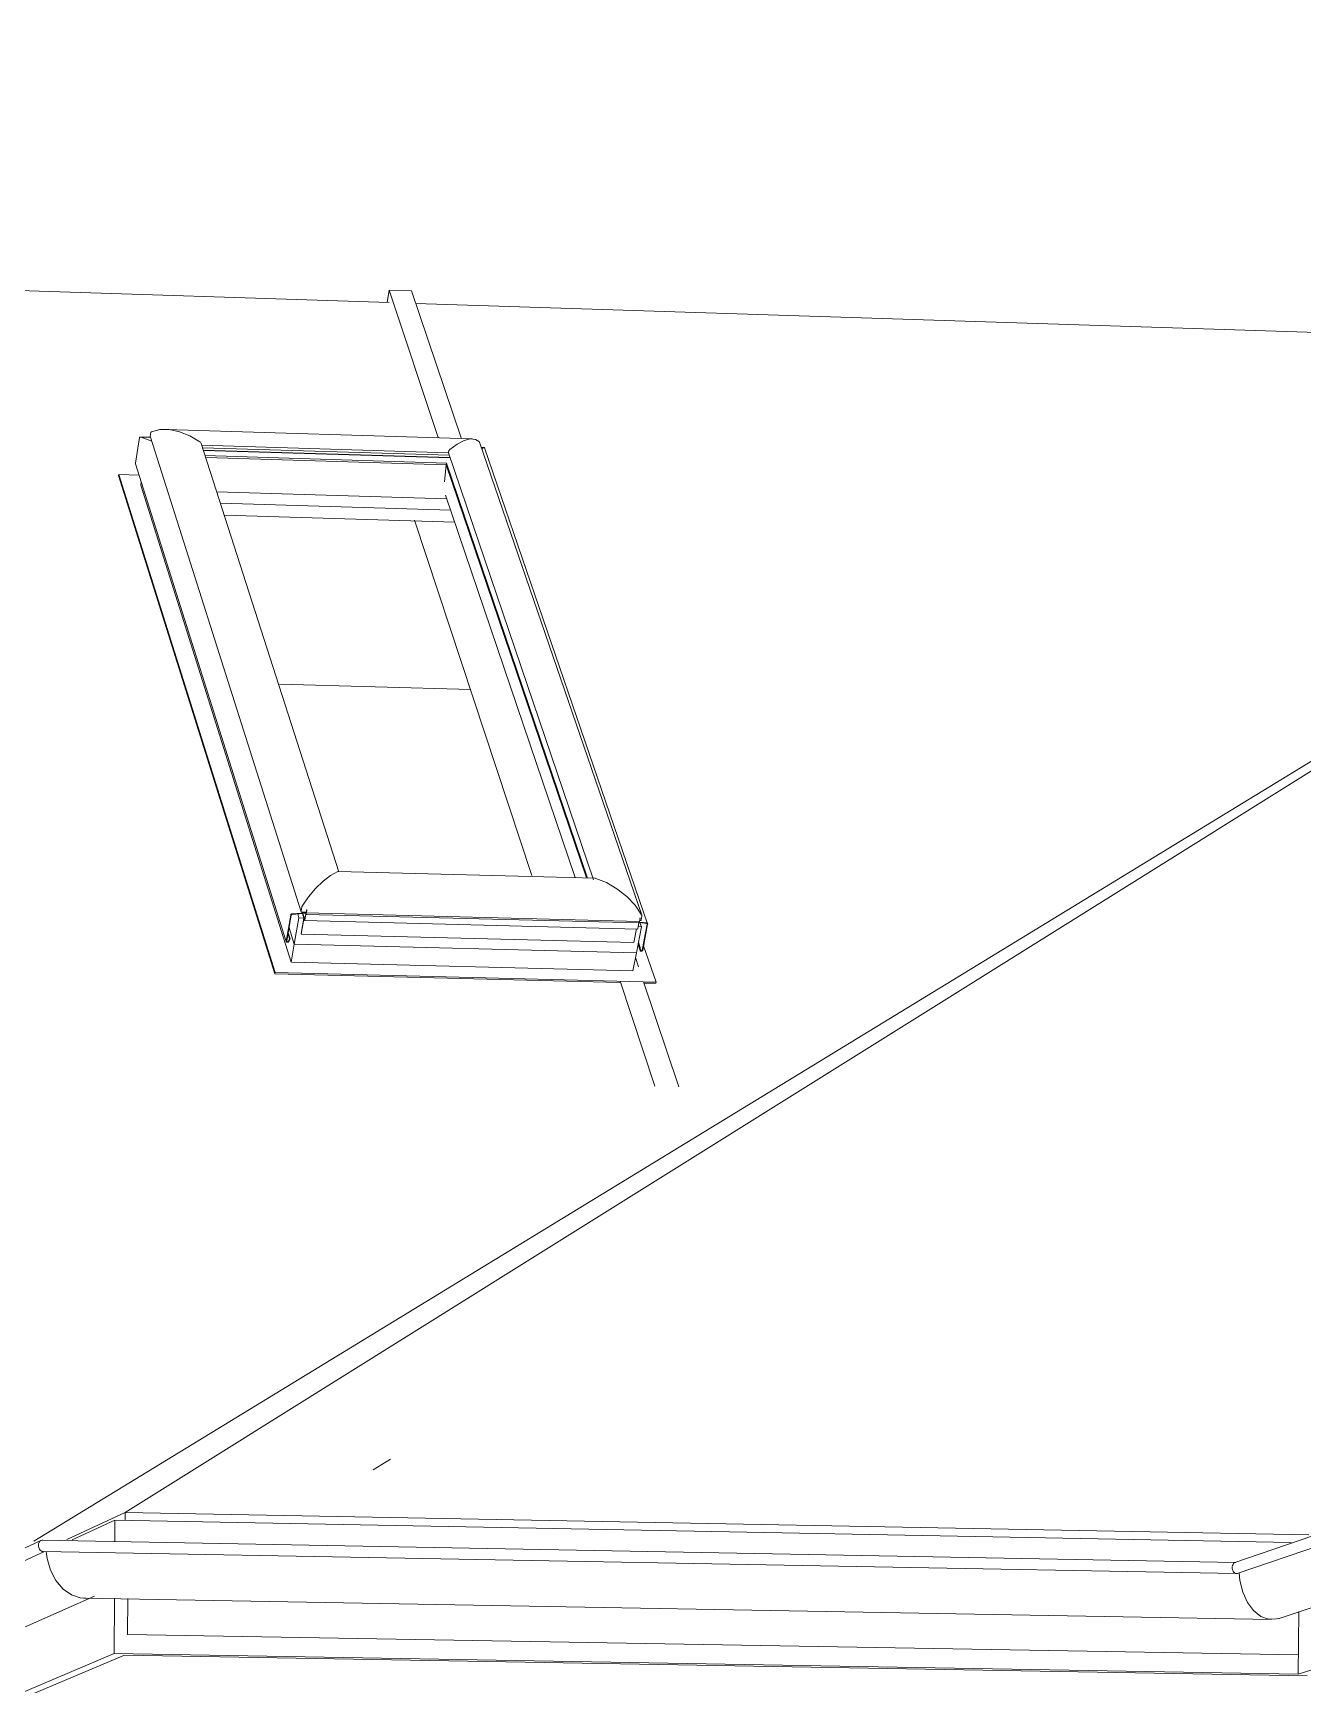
# Model space of a CAD drawing. Header units: inches. Extents: x 205 to 211, y -138 to -29.
# Drawn here: x 208.7882 to 208.8806, y -72.8294 to -72.7092 of the extents above; entities that cross this region are included whole.
import ezdxf

# ---------------------------------------------------------------- set-up
doc = ezdxf.new("R2010")
doc.units = ezdxf.units.IN
doc.header["$MEASUREMENT"] = 0
for name, color, linetype, lineweight in [('A-GLAZ', 151, 'Continuous', 13), ('A-ROOF', 132, 'Continuous', 13), ('A-ROOF-OTLN', 132, 'Continuous', 9), ('S-BEAM', 12, 'Continuous', 9)]:
    doc.layers.add(name, color=color, linetype=linetype, lineweight=lineweight)

msp = doc.modelspace()

# ---------------------------------------------------------------- linework, layer by layer
at = {"layer": 'A-GLAZ', "lineweight": 9}
for p, q in [((208.79593, -72.73863), (208.79563, -72.7405)), ((208.796, -72.73859), (208.79672, -72.73861)), ((208.79681, -72.7389), (208.79604, -72.73859)), ((208.82079, -72.73935), (208.821, -72.73936)), ((208.82082, -72.73944), (208.82097, -72.73936)), ((208.82102, -72.73937), (208.83289, -72.774)), ((208.8066, -72.7753), (208.79563, -72.74054)), ((208.80693, -72.77337), (208.80659, -72.77526)), ((208.80663, -72.77526), (208.80696, -72.77337)), ((208.80807, -72.77321), (208.80702, -72.77329)), ((208.80702, -72.77332), (208.80806, -72.77324)), ((208.80673, -72.77472), (208.80684, -72.77509)), ((208.80674, -72.77466), (208.80687, -72.77509)), ((208.83283, -72.77395), (208.83229, -72.77388)), ((208.83229, -72.77391), (208.83282, -72.77398)), ((208.83286, -72.77403), (208.83249, -72.77592)), ((208.83253, -72.77592), (208.83289, -72.77403)), ((208.80684, -72.77509), (208.80675, -72.77528)), ((208.80678, -72.77529), (208.80687, -72.77509)), ((208.80687, -72.77509), (208.80684, -72.77509)), ((208.83234, -72.77595), (208.83219, -72.77551)), ((208.83231, -72.77574), (208.83221, -72.77542)), ((208.83235, -72.77573), (208.83222, -72.77535)), ((208.83235, -72.77573), (208.83231, -72.77574)), ((208.83231, -72.77574), (208.83234, -72.77594)), ((208.83237, -72.77593), (208.83235, -72.77573))]:
    msp.add_line(p, q, dxfattribs=at)
at = {"layer": 'A-GLAZ'}
for p, q in [((208.79675, -72.73826), (208.7967, -72.73855)), ((208.80767, -72.77314), (208.79671, -72.73859)), ((208.79783, -72.73804), (208.82012, -72.73873)), ((208.80041, -72.73907), (208.81041, -72.77023)), ((208.80045, -72.73919), (208.8184, -72.73974)), ((208.81847, -72.73992), (208.80051, -72.73937)), ((208.81852, -72.74009), (208.80056, -72.73954)), ((208.81853, -72.74011), (208.80057, -72.73956)), ((208.81826, -72.74048), (208.80069, -72.73994)), ((208.82896, -72.77082), (208.81839, -72.73973)), ((208.82065, -72.73894), (208.82066, -72.73895)), ((208.82066, -72.73896), (208.83246, -72.77339)), ((208.81824, -72.74062), (208.80074, -72.74009)), ((208.81824, -72.74062), (208.81812, -72.74186)), ((208.81826, -72.74048), (208.81824, -72.74062)), ((208.82844, -72.77067), (208.81824, -72.74062)), ((208.82851, -72.77068), (208.81826, -72.74048)), ((208.79441, -72.74131), (208.7944, -72.7414)), ((208.7944, -72.7414), (208.80577, -72.77765)), ((208.80579, -72.77756), (208.79441, -72.74131)), ((208.79441, -72.74131), (208.7959, -72.74136)), ((208.79605, -72.74186), (208.79601, -72.7421)), ((208.79601, -72.7421), (208.80695, -72.7768)), ((208.81828, -72.74308), (208.80153, -72.74257)), ((208.81856, -72.7439), (208.8018, -72.7434)), ((208.82761, -72.77064), (208.81819, -72.74282)), ((208.81886, -72.74479), (208.80208, -72.74428)), ((208.81038, -72.77021), (208.82906, -72.77069)), ((208.80752, -72.77358), (208.80718, -72.7755)), ((208.80752, -72.77358), (208.80743, -72.77329)), ((208.80791, -72.77359), (208.80752, -72.77358)), ((208.80772, -72.77281), (208.80767, -72.7731)), ((208.80787, -72.77359), (208.80767, -72.77471)), ((208.80808, -72.77316), (208.80769, -72.77315)), ((208.80777, -72.77326), (208.80787, -72.77359)), ((208.80793, -72.77366), (208.80782, -72.7733)), ((208.80801, -72.77328), (208.80795, -72.77364)), ((208.80795, -72.77372), (208.80803, -72.77331)), ((208.80803, -72.77331), (208.80804, -72.77331)), ((208.80804, -72.77322), (208.83227, -72.77384)), ((208.80805, -72.7733), (208.8081, -72.77303)), ((208.80808, -72.77306), (208.80805, -72.77323)), ((208.83228, -72.77394), (208.80805, -72.77332)), ((208.80807, -72.77298), (208.80806, -72.77302)), ((208.80806, -72.77306), (208.80808, -72.77306)), ((208.8081, -72.77299), (208.80807, -72.77298)), ((208.83234, -72.77365), (208.83228, -72.77392)), ((208.8323, -72.7736), (208.83233, -72.77361)), ((208.83241, -72.77374), (208.83247, -72.77345)), ((208.8068, -72.77429), (208.80718, -72.7755)), ((208.80718, -72.7755), (208.8068, -72.77429)), ((208.80767, -72.77471), (208.80769, -72.77476)), ((208.80769, -72.77476), (208.80788, -72.77368)), ((208.83189, -72.77538), (208.80769, -72.77476)), ((208.8079, -72.77367), (208.80792, -72.77375)), ((208.80792, -72.77375), (208.80793, -72.77376)), ((208.83215, -72.77439), (208.80793, -72.77377)), ((208.83208, -72.77437), (208.83189, -72.77538)), ((208.83244, -72.77422), (208.83207, -72.77613)), ((208.83225, -72.77393), (208.83218, -72.77434)), ((208.83244, -72.77422), (208.8322, -72.77421)), ((208.83233, -72.77391), (208.83244, -72.77422)), ((208.80718, -72.7755), (208.80695, -72.7768)), ((208.80721, -72.7755), (208.83207, -72.77613)), ((208.83207, -72.77613), (208.80721, -72.7755)), ((208.8335, -72.77825), (208.83259, -72.7756)), ((208.80699, -72.7768), (208.83182, -72.77742)), ((208.83182, -72.77742), (208.83207, -72.77613)), ((208.80579, -72.77756), (208.80577, -72.77765)), ((208.80577, -72.77765), (208.83086, -72.77827)), ((208.8335, -72.77825), (208.80579, -72.77756)), ((208.83263, -72.77832), (208.83348, -72.77834)), ((208.83348, -72.77834), (208.8335, -72.77825))]:
    msp.add_line(p, q, dxfattribs=at)
at = {"layer": 'A-GLAZ', "lineweight": 9}
for points in [[(208.79604, -72.73859, 0), (208.79601, -72.73859, 0), (208.79599, -72.73859, 0), (208.79597, -72.73859, 0), (208.79595, -72.7386, 0), (208.79594, -72.73861, 0), (208.79593, -72.73863, 0)], [(208.82097, -72.73936, 0), (208.82099, -72.73936, 0), (208.821, -72.73935, 0), (208.82101, -72.73936, 0), (208.82102, -72.73937, 0), (208.82102, -72.73937, 0)], [(208.79563, -72.7405, 0), (208.79563, -72.74052, 0), (208.79563, -72.74055, 0)], [(208.80702, -72.77329, 0), (208.807, -72.77329, 0), (208.80698, -72.7733, 0), (208.80696, -72.77331, 0), (208.80694, -72.77333, 0), (208.80693, -72.77335, 0), (208.80693, -72.77337, 0)], [(208.80696, -72.77337, 0), (208.80697, -72.77336, 0), (208.80697, -72.77334, 0), (208.80698, -72.77333, 0), (208.80699, -72.77333, 0), (208.80701, -72.77332, 0), (208.80702, -72.77332, 0)], [(208.83282, -72.77398, 0), (208.83283, -72.77398, 0), (208.83284, -72.77399, 0), (208.83285, -72.774, 0), (208.83286, -72.77401, 0), (208.83286, -72.77402, 0), (208.83286, -72.77403, 0)], [(208.83289, -72.77403, 0), (208.8329, -72.77401, 0), (208.83289, -72.77399, 0), (208.83288, -72.77397, 0), (208.83287, -72.77396, 0), (208.83285, -72.77395, 0), (208.83283, -72.77395, 0)], [(208.80659, -72.77526, 0), (208.80659, -72.77528, 0), (208.8066, -72.7753, 0), (208.80661, -72.77532, 0), (208.80662, -72.77534, 0), (208.80664, -72.77535, 0), (208.80666, -72.77535, 0), (208.80669, -72.77535, 0), (208.80671, -72.77535, 0), (208.80673, -72.77534, 0), (208.80675, -72.77533, 0), (208.80677, -72.77531, 0), (208.80678, -72.77529, 0)], [(208.80675, -72.77528, 0), (208.80674, -72.77529, 0), (208.80673, -72.7753, 0), (208.80672, -72.77531, 0), (208.8067, -72.77532, 0), (208.80669, -72.77532, 0), (208.80667, -72.77532, 0), (208.80666, -72.77532, 0), (208.80665, -72.77531, 0), (208.80664, -72.7753, 0), (208.80663, -72.77529, 0), (208.80663, -72.77528, 0), (208.80663, -72.77526, 0)], [(208.83234, -72.77594, 0), (208.83234, -72.77596, 0), (208.83235, -72.77597, 0), (208.83237, -72.77599, 0), (208.83238, -72.776, 0), (208.83241, -72.776, 0), (208.83243, -72.776, 0), (208.83245, -72.776, 0), (208.83247, -72.77599, 0), (208.83249, -72.77597, 0), (208.83251, -72.77596, 0), (208.83252, -72.77594, 0), (208.83253, -72.77592, 0)], [(208.83249, -72.77592, 0), (208.83249, -72.77593, 0), (208.83248, -72.77594, 0), (208.83247, -72.77595, 0), (208.83246, -72.77596, 0), (208.83245, -72.77597, 0), (208.83243, -72.77597, 0), (208.83242, -72.77597, 0), (208.8324, -72.77597, 0), (208.83239, -72.77596, 0), (208.83238, -72.77595, 0), (208.83237, -72.77594, 0), (208.83237, -72.77593, 0)]]:
    msp.add_polyline3d(points, dxfattribs=at)
at = {"layer": 'A-GLAZ'}
for points in [[(208.7967, -72.73855, 0), (208.7967, -72.73858, 0), (208.79671, -72.7386, 0)], [(208.7968, -72.7382, 0), (208.79677, -72.73822, 0), (208.79676, -72.73824, 0), (208.79675, -72.73826, 0)], [(208.80031, -72.73894, 0), (208.79958, -72.73851, 0), (208.79882, -72.73821, 0), (208.79808, -72.73805, 0), (208.7974, -72.73805, 0), (208.7968, -72.7382, 0)], [(208.8185, -72.7395, 0), (208.81902, -72.73911, 0), (208.81953, -72.73885, 0), (208.81998, -72.73873, 0), (208.82036, -72.73876, 0), (208.82065, -72.73894, 0)], [(208.80041, -72.73908, 0), (208.8004, -72.73905, 0), (208.80038, -72.73901, 0), (208.80035, -72.73897, 0), (208.80031, -72.73894, 0)], [(208.81839, -72.73973, 0), (208.81839, -72.73973, 0), (208.81839, -72.7397, 0), (208.81839, -72.73967, 0), (208.8184, -72.73964, 0), (208.81842, -72.7396, 0), (208.81844, -72.73956, 0), (208.81847, -72.73953, 0), (208.8185, -72.7395, 0)], [(208.81035, -72.77021, 0), (208.80982, -72.77049, 0), (208.80928, -72.77091, 0), (208.80873, -72.77143, 0), (208.80821, -72.77205, 0), (208.80776, -72.77272, 0)], [(208.81038, -72.7702, 0), (208.81037, -72.7702, 0), (208.81035, -72.77021, 0)], [(208.82911, -72.7707, 0), (208.82907, -72.77069, 0), (208.82906, -72.77069, 0)], [(208.83245, -72.77335, 0), (208.83197, -72.77266, 0), (208.83137, -72.77202, 0), (208.83066, -72.77146, 0), (208.8299, -72.77101, 0), (208.82911, -72.7707, 0)], [(208.80767, -72.7731, 0), (208.80767, -72.77313, 0), (208.80767, -72.77314, 0), (208.80768, -72.77315, 0), (208.80769, -72.77315, 0)], [(208.80776, -72.77272, 0), (208.80774, -72.77275, 0), (208.80773, -72.77278, 0), (208.80772, -72.77281, 0)], [(208.80795, -72.77364, 0), (208.80795, -72.77365, 0), (208.80794, -72.77366, 0), (208.80794, -72.77367, 0), (208.80794, -72.77367, 0), (208.80794, -72.77366, 0), (208.80793, -72.77366, 0)], [(208.80803, -72.77323, 0), (208.80802, -72.77324, 0), (208.80802, -72.77325, 0), (208.80801, -72.77328, 0)], [(208.80805, -72.77323, 0), (208.80804, -72.77322, 0), (208.80804, -72.77322, 0)], [(208.80805, -72.77332, 0), (208.80805, -72.77332, 0), (208.80805, -72.77331, 0), (208.80805, -72.77331, 0), (208.80805, -72.7733, 0)], [(208.80806, -72.77302, 0), (208.80806, -72.77302, 0), (208.80806, -72.77303, 0), (208.80806, -72.77304, 0), (208.80806, -72.77304, 0), (208.80806, -72.77305, 0), (208.80806, -72.77305, 0), (208.80806, -72.77305, 0), (208.80806, -72.77306, 0), (208.80806, -72.77306, 0)], [(208.8081, -72.77303, 0), (208.8081, -72.77302, 0), (208.8081, -72.77302, 0), (208.8081, -72.77301, 0), (208.8081, -72.773, 0), (208.8081, -72.773, 0), (208.8081, -72.773, 0), (208.8081, -72.77299, 0), (208.8081, -72.77299, 0), (208.8081, -72.77299, 0)], [(208.83233, -72.77361, 0), (208.83233, -72.77361, 0), (208.83234, -72.77361, 0), (208.83234, -72.77362, 0), (208.83234, -72.77362, 0), (208.83234, -72.77363, 0), (208.83234, -72.77363, 0), (208.83234, -72.77364, 0), (208.83234, -72.77364, 0), (208.83234, -72.77365, 0)], [(208.83247, -72.77345, 0), (208.83247, -72.77342, 0), (208.83246, -72.77338, 0), (208.83245, -72.77335, 0)], [(208.80788, -72.77368, 0), (208.80788, -72.77367, 0), (208.80788, -72.77366, 0), (208.80789, -72.77366, 0), (208.80789, -72.77366, 0), (208.80789, -72.77366, 0), (208.8079, -72.77367, 0)], [(208.80793, -72.77377, 0), (208.80794, -72.77377, 0), (208.80794, -72.77376, 0), (208.80795, -72.77374, 0), (208.80795, -72.77372, 0)], [(208.83218, -72.77434, 0), (208.83217, -72.77436, 0), (208.83217, -72.77437, 0), (208.83216, -72.77438, 0), (208.83215, -72.77439, 0)], [(208.83228, -72.77392, 0), (208.83228, -72.77393, 0), (208.83228, -72.77393, 0), (208.83228, -72.77393, 0), (208.83228, -72.77394, 0)], [(208.83234, -72.77378, 0), (208.83237, -72.77378, 0), (208.83239, -72.77377, 0), (208.8324, -72.77376, 0), (208.83241, -72.77374, 0)]]:
    msp.add_polyline3d(points, dxfattribs=at)
at = {"layer": 'A-ROOF'}
for p, q in [((208.20753, -72.70919), (208.81408, -72.72881)), ((208.81603, -72.72887), (208.9136, -72.73202)), ((208.91242, -72.74309), (208.78823, -72.81893)), ((208.91238, -72.74335), (208.79488, -72.81685)), ((208.79063, -72.81881), (208.79488, -72.81685)), ((208.79488, -72.81685), (208.881, -72.81848)), ((208.79488, -72.81741), (208.79488, -72.81685))]:
    msp.add_line(p, q, dxfattribs=at)
at = {"layer": 'A-ROOF-OTLN'}
for p, q in [((208.87561, -72.82049), (208.97395, -72.78658)), ((208.97412, -72.78762), (208.87578, -72.82129)), ((208.97736, -72.79201), (208.87877, -72.82457)), ((208.9789, -72.79726), (208.88021, -72.82861)), ((208.79102, -72.81883), (208.79413, -72.8174)), ((208.79412, -72.81893), (208.79413, -72.8174)), ((208.79413, -72.8174), (208.87972, -72.81902)), ((208.77413, -72.82565), (208.78874, -72.81888)), ((208.78881, -72.81885), (208.78874, -72.81887)), ((208.78884, -72.81885), (208.87567, -72.82047)), ((208.789, -72.81967), (208.77459, -72.8263)), ((208.87572, -72.82129), (208.7889, -72.81969)), ((208.79264, -72.82294), (208.77891, -72.829)), ((208.87829, -72.82464), (208.79186, -72.82308)), ((208.79408, -72.82711), (208.7941, -72.82308)), ((208.79505, -72.82571), (208.79506, -72.8231)), ((208.88027, -72.82404), (208.88021, -72.82861)), ((208.88023, -72.82721), (208.79505, -72.82571)), ((208.79408, -72.82711), (208.78297, -72.83182)), ((208.79483, -72.82722), (208.78389, -72.83184)), ((208.88021, -72.82861), (208.79408, -72.82711)), ((208.88087, -72.82872), (208.79483, -72.82722))]:
    msp.add_line(p, q, dxfattribs=at)
for points in [[(208.78892, -72.81968, 0), (208.78884, -72.81967, 0), (208.78876, -72.81964, 0), (208.78869, -72.81958, 0), (208.78864, -72.8195, 0), (208.78859, -72.8194, 0), (208.78857, -72.8193, 0), (208.78857, -72.81919, 0), (208.78858, -72.81909, 0), (208.78862, -72.819, 0), (208.78867, -72.81893, 0), (208.78873, -72.81888, 0), (208.78881, -72.81885, 0), (208.78889, -72.81886, 0)], [(208.78873, -72.81888, 0), (208.78867, -72.81893, 0), (208.78862, -72.819, 0), (208.78858, -72.81909, 0), (208.78857, -72.81919, 0), (208.78857, -72.8193, 0), (208.78859, -72.8194, 0), (208.78864, -72.8195, 0), (208.78869, -72.81958, 0), (208.78876, -72.81964, 0), (208.78884, -72.81967, 0), (208.78892, -72.81968, 0)], [(208.79203, -72.82307, 0), (208.79161, -72.82306, 0), (208.79096, -72.82284, 0), (208.79036, -72.82242, 0), (208.78984, -72.8218, 0), (208.78945, -72.82104, 0), (208.7892, -72.82019, 0), (208.78913, -72.81968, 0)], [(208.78913, -72.81968, 0), (208.7892, -72.82019, 0), (208.78945, -72.82104, 0), (208.78984, -72.8218, 0), (208.79036, -72.82242, 0), (208.79096, -72.82284, 0), (208.79161, -72.82306, 0)], [(208.8758, -72.82127, 0), (208.87573, -72.82129, 0), (208.87566, -72.82128, 0), (208.8756, -72.82124, 0), (208.87554, -72.82118, 0), (208.87549, -72.8211, 0), (208.87545, -72.82101, 0), (208.87543, -72.82091, 0), (208.87543, -72.8208, 0), (208.87544, -72.8207, 0), (208.87548, -72.82062, 0), (208.87552, -72.82054, 0), (208.87558, -72.8205, 0), (208.87564, -72.82047, 0)], [(208.87564, -72.82047, 0), (208.87558, -72.8205, 0), (208.87552, -72.82054, 0), (208.87548, -72.82062, 0), (208.87544, -72.8207, 0), (208.87543, -72.8208, 0), (208.87543, -72.82091, 0), (208.87545, -72.82101, 0), (208.87549, -72.8211, 0), (208.87554, -72.82118, 0), (208.8756, -72.82124, 0), (208.87566, -72.82128, 0), (208.87573, -72.82129, 0), (208.8758, -72.82127, 0)], [(208.87878, -72.82455, 0), (208.87864, -72.82459, 0), (208.87807, -72.82461, 0), (208.87751, -72.8244, 0), (208.87698, -72.82398, 0), (208.87653, -72.82338, 0), (208.87619, -72.82263, 0), (208.87598, -72.82179, 0), (208.87592, -72.82124, 0)], [(208.87592, -72.82124, 0), (208.87598, -72.82179, 0), (208.87619, -72.82263, 0), (208.87653, -72.82338, 0), (208.87698, -72.82398, 0), (208.87751, -72.8244, 0), (208.87807, -72.82461, 0), (208.87864, -72.82459, 0)]]:
    msp.add_polyline3d(points, dxfattribs=at)
at = {"layer": 'S-BEAM'}
for p, q in [((208.81393, -72.7288), (208.81408, -72.72791)), ((208.81408, -72.72791), (208.81572, -72.72796)), ((208.81408, -72.72791), (208.81766, -72.73863)), ((208.81931, -72.73866), (208.81572, -72.72796)), ((208.82446, -72.7705), (208.81593, -72.74465)), ((208.8061, -72.75657), (208.82003, -72.75697)), ((208.83223, -72.77715), (208.832, -72.77646)), ((208.83088, -72.77819), (208.83342, -72.78582)), ((208.83516, -72.78586), (208.8326, -72.77823)), ((208.81292, -72.81375), (208.81417, -72.81297))]:
    msp.add_line(p, q, dxfattribs=at)

doc.saveas('drawing.dxf')
